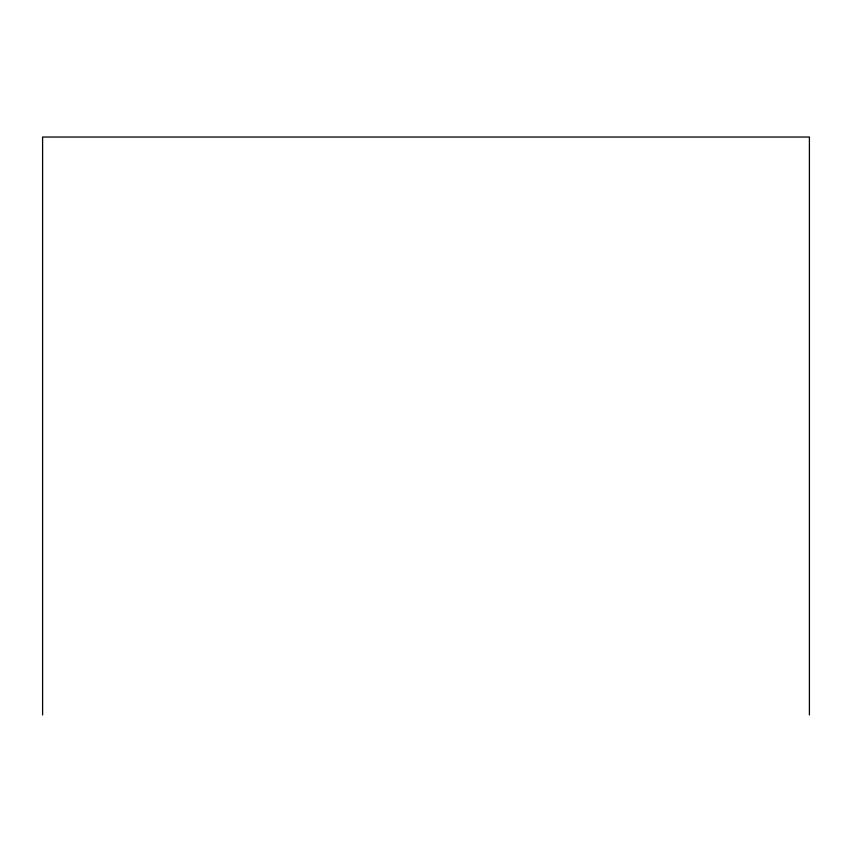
<?xml version="1.0" encoding="UTF-8"?>
<svg xmlns="http://www.w3.org/2000/svg" width="852" height="852" viewBox="0 0 852 852"><rect width="100%" height="100%" fill="white"/><g stroke="black" fill="none" stroke-linecap="round" stroke-linejoin="round"><path stroke-width="1.28" d="M809.4 714.966L809.4 137.034L42.6 137.034L42.6 714.966"/></g></svg>
